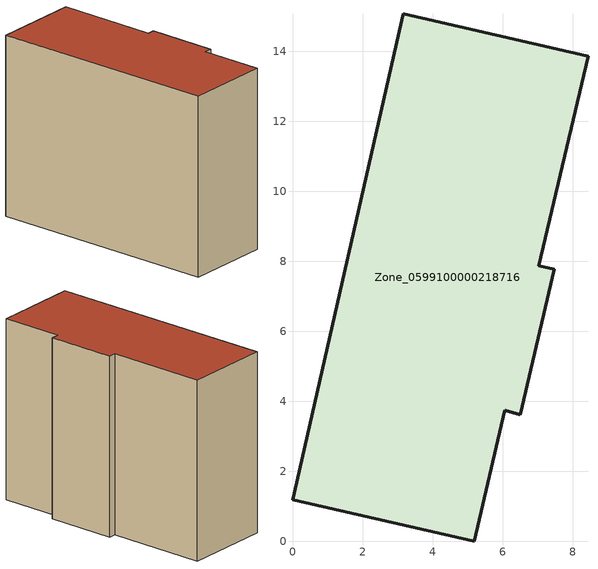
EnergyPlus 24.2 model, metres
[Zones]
Zone_0599100000218716
 floor ground (C_G): 7.04,7.87 7.47,7.77 6.5,3.62 6.07,3.74 5.19,0 0,1.19 3.16,15.07 8.44,13.85 z0
 wall outside (C_F): 7.47,7.77 7.04,7.87 8.44,13.85 3.16,15.07 0,1.19 5.19,0 6.07,3.74 6.5,3.62 7.47,7.77 z0:11.28
 roof outside (C_R): 8.44,13.85 3.16,15.07 0,1.19 5.19,0 6.07,3.74 6.5,3.62 7.47,7.77 7.04,7.87 z11.28
[BUILDING]
Pand.0599100000218716: North Axis=0; Terrain=City; Loads Convergence Tolerance Value=0.04; Temperature Convergence Tolerance Value=0.4; Solar Distribution=FullExterior; Maximum Number of Warmup Days=25; Minimum Number of Warmup Days=1
[Site:Location]
Rotterdam.The.Hague.AP_ZH_NLD Design_Conditions: Latitude=51.96; Longitude=4.45; Time Zone=1; Elevation=-4.5
[SITE:GROUNDTEMPERATURE:BUILDINGSURFACE]
18, 18, 18, 18, 18, 18, 18, 18, 18, 18, 18, 18
[MATERIAL] Thermal Absorptance=0.9; Solar Absorptance=0.7; Visible Absorptance=0.7
Name | Roughness | Thickness | Conductivity | Density | Specific Heat
G.TC.1946 | MediumSmooth | 0.15 | 1 | 540 | 1210
F.TC.1946 | Rough | 0.3 | 0.857143 | 1920 | 840
R.TC.1946 | MediumRough | 0.2 | 0.909091 | 1500 | 1000
[CONSTRUCTION]
C_G: G.TC.1946
C_F: F.TC.1946
C_R: R.TC.1946
[ZONE]
Zone_0599100000218716: Type=1; Multiplier=1; Ceiling Height=Autocalculate; Volume=Autocalculate; Floor Area=autocalculate; Part of Total Floor Area=Yes
[ZONEINFILTRATION:DESIGNFLOWRATE]
Infil_Zone_0599100000218716: Zone or ZoneList or Space or SpaceList=Zone_0599100000218716; Schedule=AlwaysOn; Design Flow Rate Calculation Method=Flow/Area; Flow Rate per Floor Area=0.003; Constant Term Coefficient=1; Temperature Term Coefficient=0; Velocity Term Coefficient=0; Velocity Squared Term Coefficient=0
[HVACTEMPLATE:ZONE:IDEALLOADSAIRSYSTEM]
Zone_0599100000218716: Maximum Heating Supply Air Temperature=50; Minimum Cooling Supply Air Temperature=13; Maximum Heating Supply Air Humidity Ratio=0.0156; Minimum Cooling Supply Air Humidity Ratio=0.0077; Heating Limit=NoLimit; Cooling Limit=NoLimit; Dehumidification Control Type=ConstantSensibleHeatRatio; Cooling Sensible Heat Ratio=0.7; Dehumidification Setpoint=60; Humidification Control Type=None; Humidification Setpoint=30; Outdoor Air Method=None; Outdoor Air Flow Rate per Person=0.00944; Outdoor Air Flow Rate per Zone Floor Area=0; Outdoor Air Flow Rate per Zone=0; Demand Controlled Ventilation Type=None; Outdoor Air Economizer Type=NoEconomizer; Heat Recovery Type=None; Sensible Heat Recovery Effectiveness=0.7; Latent Heat Recovery Effectiveness=0.65
[ZONECONTROL:THERMOSTAT]
ThermostatControl_Zone_0599100000218716: Zone or ZoneList=Zone_0599100000218716; Control Type Schedule=DualSetpointControlType; Control 1=Thermostat_Zone_0599100000218716; Temperature Difference Between Cutout And Setpoint=0
[THERMOSTATSETPOINT:DUALSETPOINT]
Thermostat_Zone_0599100000218716: Heating Setpoint Temperature Schedule=HeatingSetpoint_Zone_0599100000218716; Cooling Setpoint Temperature Schedule=CoolingSetpoint_Zone_0599100000218716
[SCHEDULE:COMPACT]
HeatingSetpoint_Zone_0599100000218716: Through: 12/31, For: AllDays, Until: 24:00, 21
CoolingSetpoint_Zone_0599100000218716: Through: 12/31, For: AllDays, Until: 24:00, 24
DualSetpointControlType: Through: 12/31, For: AllDays, Until: 24:00, 4
AlwaysOn: Through: 12/31, For: AllDays, Until: 24:00, 1
